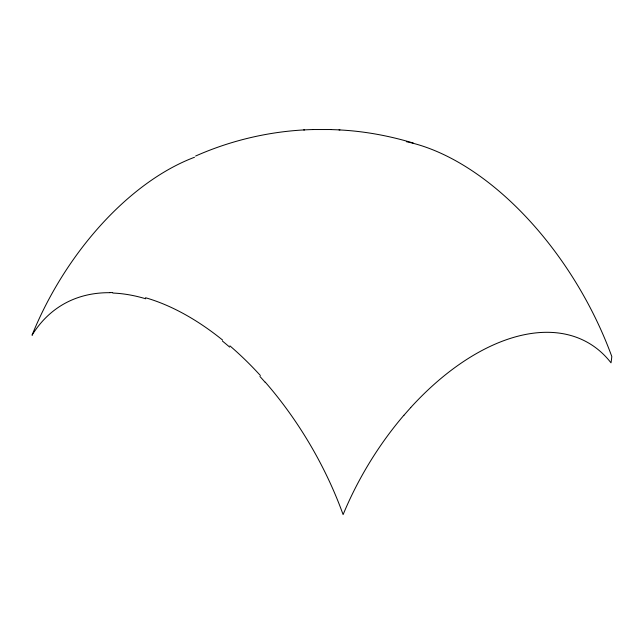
<?xml version="1.0" encoding="UTF-8"?>
<svg xmlns="http://www.w3.org/2000/svg" width="644" height="644" viewBox="0 0 644 644"><rect width="100%" height="100%" fill="white"/><g stroke="black" fill="none" stroke-linecap="round" stroke-linejoin="round"><path stroke-width="0.97" d="M32.2 335.186L32.281 334.566A223.074 129.943 -59.6 0 1 194.52 157.257M195.583 156.049C232.556 139.659 272.766 130.579 313.201 129.541M303.686 129.919L304.612 129.903M312.734 129.533L330.887 129.533M339.01 129.903C364.222 131.151 389.209 135.795 413.368 143.073M110.052 292.545L112.684 292.593M330.42 129.541L339.943 129.919M406.356 141.696A245.01 141.455 60 0 1 611.8 356.518A290.404 167.665 0 0 1 611.003 362.83A220.433 128.398 -59.5 0 0 410.719 407.563M403.869 415.267A220.739 128.607 -59.6 0 0 343.107 514.588A248.673 143.354 60 0 0 265.264 382.15M403.909 415.34A219.258 127.633 -59.5 0 1 410.735 407.596M259.91 376.434A253.414 146.824 60.1 0 1 265.159 382.335M229.916 345.868A245.718 142.702 60.1 0 1 260.377 375.516M222.389 341.022A258.196 148.023 59.8 0 1 229.626 347.084M222.574 340.048A248.198 143.789 60.1 0 0 150.422 299.227A258.196 148.901 59.9 0 0 145.544 297.737M112.837 293.052A245.71 141.479 59.8 0 1 145.745 298.784M32.103 335.081A248.673 143.483 59.9 0 1 110.1 292.69"/></g></svg>
